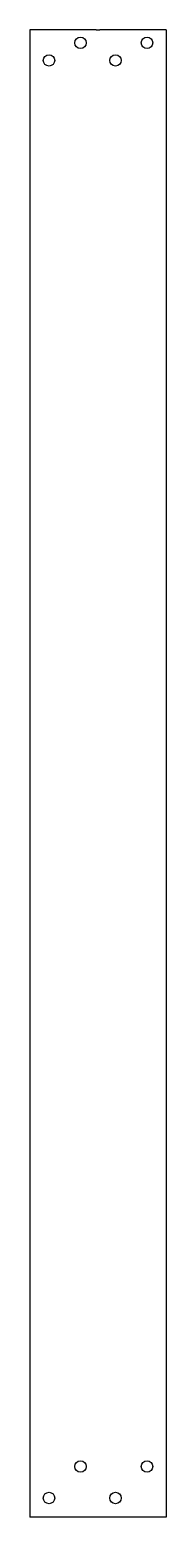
# Model space of a CAD drawing. Header units: millimetres. Extents: x 279 to 357, y -226 to 624.
import ezdxf

# ---------------------------------------------------------------- set-up
doc = ezdxf.new("R2010")
doc.units = ezdxf.units.MM
doc.layers.add('CANTONEIRA_SUSTE', color=7, linetype='Continuous')
doc.layers.add('Default', color=7, linetype='Continuous')

# ---------------------------------------------------------------- blocks, each defined once
blk = doc.blocks.new('SE')
at = {"layer": 'CANTONEIRA_SUSTE', "color": 7, "linetype": 'Continuous'}
for p, q in [((279.29, 623.67), (279.29, -226.33)), ((317.29, 623.67), (279.29, 623.67)), ((317.29, 623.67), (319.3, 623.67)), ((357.3, 623.67), (319.3, 623.67)), ((357.3, 623.67), (357.3, -226.33)), ((317.29, -226.33), (279.29, -226.33)), ((319.3, -226.33), (317.29, -226.33)), ((357.3, -226.33), (319.3, -226.33))]:
    blk.add_line(p, q, dxfattribs=at)
for centre in [(308.29, 616.17), (346.3, 616.17), (290.29, 606.17), (328.3, 606.17), (308.29, -197.33), (346.3, -197.33), (290.29, -215.33), (328.3, -215.33)]:
    blk.add_circle(centre, 3.25, dxfattribs=at)

msp = doc.modelspace()

# ---------------------------------------------------------------- block references
at = {"layer": 'Default'}
msp.add_blockref('SE', (0, 0), dxfattribs=at)

doc.saveas('drawing.dxf')
